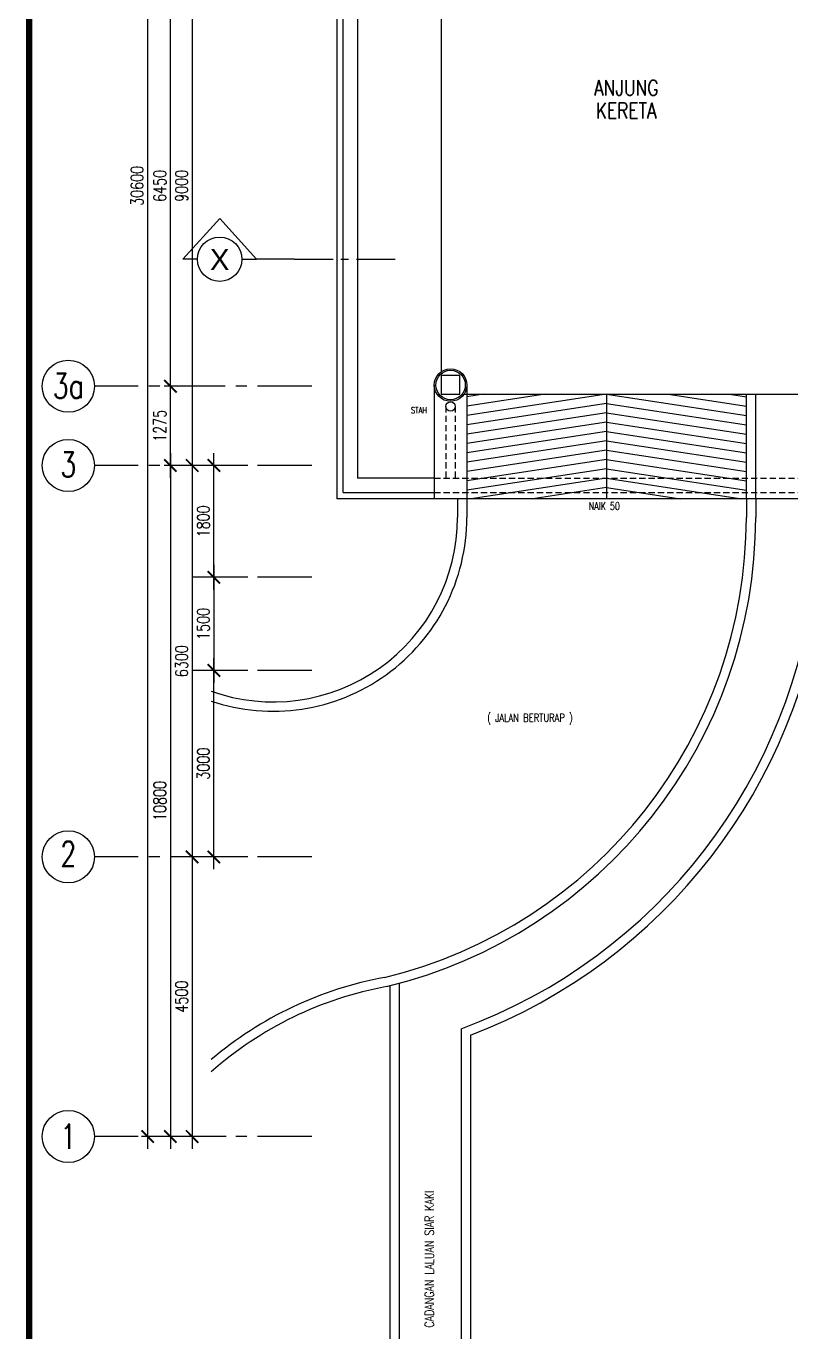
# Model space of a CAD drawing. Header units: millimetres. Extents: x 982 to 80582, y 687 to 58800.
# Drawn here: x 1033 to 13346, y 11318 to 32335 of the extents above; entities that cross this region are included whole.
import ezdxf
from ezdxf.enums import TextEntityAlignment as Align

# ---------------------------------------------------------------- set-up
doc = ezdxf.new("R2010")
doc.units = ezdxf.units.MM
for name, pattern in [('CENTER', [2, 1.25, -0.25, 0.25, -0.25]), ('DASHED2', [0.375, 0.25, -0.125]), ('HIDDEN', [0.375, 0.25, -0.125])]:
    doc.linetypes.add(name, pattern=pattern)
for name, color, linetype in [('A-BUBLE', 8, 'Continuous'), ('A-BUBLETEXT', 7, 'Continuous'), ('A-COLUMN', 3, 'Continuous'), ('A-DIM100', 4, 'Continuous'), ('A-DRAIN', 9, 'Continuous'), ('A-DROP', 8, 'Continuous'), ('A-FLR SYM', 13, 'Continuous'), ('A-JALAN', 11, 'Continuous'), ('A-PARTITION', 4, 'Continuous'), ('A-PTILE', 8, 'Continuous'), ('A-ROOMSYM', 3, 'Continuous'), ('A-RWDP', 4, 'Continuous'), ('A-SECLINE', 3, 'CENTER'), ('A-STAIRH', 8, 'HIDDEN'), ('A-SYM', 8, 'Continuous'), ('Grid', 8, 'CENTER')]:
    doc.layers.add(name, color=color, linetype=linetype)
doc.styles.add('ARIAL-SPEC', font='arial.ttf', dxfattribs={"height": 200})
doc.styles.add('ROMANS', font='romans.shx', dxfattribs={"width": 0.75, "height": 200})
doc.styles.add('style1', font='romans.shx', dxfattribs={"height": 750})
doc.styles.add('STYLE2', font='romans.shx', dxfattribs={"width": 0.75, "height": 1000})
doc.dimstyles.new('DIM 100', dxfattribs={"dimtxt": 200, "dimasz": 200, "dimexe": 100, "dimexo": 70, "dimgap": 70, "dimtad": 1, "dimtoh": 1, "dimdec": 0, "dimzin": 0, "dimdsep": 46, "dimtxsty": 'ROMANS', "dimblk": 'ARCHTICK', "dimcen": 0.09, "dimdle": 200, "dimclrd": 4, "dimclre": 4, "dimclrt": 2, "dimadec": 0, "dimazin": 0, "dimtfac": 1, "dimtdec": 0, "dimtmove": 1, "dimatfit": 3, "dimfxl": 1, "dimtzin": 0, "dimarcsym": 0})

# ---------------------------------------------------------------- blocks, each defined once
blk = doc.blocks.new('_ArchTick')
at = {"color": 0, "linetype": 'ByBlock', "const_width": 0.15}
blk.add_lwpolyline([(-0.5, -0.5), (0.5, 0.5)], dxfattribs=at)
blk = doc.blocks.new('*D70')
at = {"layer": 'A-DIM100', "color": 4, "lineweight": -2, "transparency": 16777216}
for p, q in [((4252, 34263), (3606, 34263)), ((3706, 34463), (3706, 25063)), ((4252, 25263), (3606, 25263))]:
    blk.add_line(p, q, dxfattribs=at)
at = {"layer": 'DEFPOINTS', "color": 0, "transparency": 16777216}
for p in [(4322, 34263), (3706, 25263), (4322, 25263)]:
    blk.add_point(p, dxfattribs=at)
at = {"layer": 'A-DIM100', "color": 4, "lineweight": -2, "transparency": 16777216, "xscale": 200, "yscale": 200, "zscale": 200}
for p, rotation in [((3706, 34263), 90), ((3706, 25263), 270)]:
    blk.add_blockref('_ArchTick', p, dxfattribs=dict(at, rotation=rotation))
at = {"layer": 'A-DIM100', "color": 2, "transparency": 16777216, "insert": (3536, 29763), "char_height": 200, "attachment_point": 5, "rotation": 90, "style": 'ROMANS'}
blk.add_mtext('9000', dxfattribs=at)
blk = doc.blocks.new('*D71')
at = {"layer": 'A-DIM100', "color": 4, "lineweight": -2, "transparency": 16777216}
for p, q in [((3706, 25463), (3706, 18763)), ((4252, 25263), (3606, 25263)), ((4252, 18963), (3606, 18963))]:
    blk.add_line(p, q, dxfattribs=at)
at = {"layer": 'DEFPOINTS', "color": 0, "transparency": 16777216}
for p in [(4322, 25263), (3706, 18963), (4322, 18963)]:
    blk.add_point(p, dxfattribs=at)
at = {"layer": 'A-DIM100', "color": 4, "lineweight": -2, "transparency": 16777216, "xscale": 200, "yscale": 200, "zscale": 200}
for p, rotation in [((3706, 25263), 90), ((3706, 18963), 270)]:
    blk.add_blockref('_ArchTick', p, dxfattribs=dict(at, rotation=rotation))
at = {"layer": 'A-DIM100', "color": 2, "transparency": 16777216, "insert": (3536, 22113), "char_height": 200, "attachment_point": 5, "rotation": 90, "style": 'ROMANS'}
blk.add_mtext('6300', dxfattribs=at)
blk = doc.blocks.new('*D72')
at = {"layer": 'A-DIM100', "color": 4, "lineweight": -2, "transparency": 16777216}
for p, q in [((3706, 19163), (3706, 14263)), ((4252, 18963), (3606, 18963)), ((4252, 14463), (3606, 14463))]:
    blk.add_line(p, q, dxfattribs=at)
at = {"layer": 'DEFPOINTS', "color": 0, "transparency": 16777216}
for p in [(4322, 18963), (3706, 14463), (4322, 14463)]:
    blk.add_point(p, dxfattribs=at)
at = {"layer": 'A-DIM100', "color": 4, "lineweight": -2, "transparency": 16777216, "xscale": 200, "yscale": 200, "zscale": 200}
for p, rotation in [((3706, 18963), 90), ((3706, 14463), 270)]:
    blk.add_blockref('_ArchTick', p, dxfattribs=dict(at, rotation=rotation))
at = {"layer": 'A-DIM100', "color": 2, "transparency": 16777216, "insert": (3536, 16713), "char_height": 200, "attachment_point": 5, "rotation": 90, "style": 'ROMANS'}
blk.add_mtext('4500', dxfattribs=at)
blk = doc.blocks.new('*D33')
at = {"layer": 'A-DIM100', "color": 4, "lineweight": -2, "transparency": 16777216}
for p, q in [((3356, 26338), (3356, 33188)), ((3902, 32988), (3256, 32988)), ((3902, 26538), (3256, 26538))]:
    blk.add_line(p, q, dxfattribs=at)
at = {"layer": 'DEFPOINTS', "color": 0, "transparency": 16777216}
for p in [(3356, 32988), (3972, 32988), (3972, 26538)]:
    blk.add_point(p, dxfattribs=at)
at = {"layer": 'A-DIM100', "color": 4, "lineweight": -2, "transparency": 16777216, "xscale": 200, "yscale": 200, "zscale": 200}
for p, rotation in [((3356, 32988), 90), ((3356, 26538), 270)]:
    blk.add_blockref('_ArchTick', p, dxfattribs=dict(at, rotation=rotation))
at = {"layer": 'A-DIM100', "color": 2, "transparency": 16777216, "insert": (3186, 29763), "char_height": 200, "attachment_point": 5, "rotation": 90, "style": 'ROMANS'}
blk.add_mtext('6450', dxfattribs=at)
blk = doc.blocks.new('*D34')
at = {"layer": 'A-DIM100', "color": 4, "lineweight": -2, "transparency": 16777216}
for p, q in [((3356, 25463), (3356, 14263)), ((3902, 25263), (3256, 25263)), ((3902, 14463), (3256, 14463))]:
    blk.add_line(p, q, dxfattribs=at)
at = {"layer": 'DEFPOINTS', "color": 0, "transparency": 16777216}
for p in [(3972, 25263), (3356, 14463), (3972, 14463)]:
    blk.add_point(p, dxfattribs=at)
at = {"layer": 'A-DIM100', "color": 4, "lineweight": -2, "transparency": 16777216, "xscale": 200, "yscale": 200, "zscale": 200}
for p, rotation in [((3356, 25263), 90), ((3356, 14463), 270)]:
    blk.add_blockref('_ArchTick', p, dxfattribs=dict(at, rotation=rotation))
at = {"layer": 'A-DIM100', "color": 2, "transparency": 16777216, "insert": (3186, 19863), "char_height": 200, "attachment_point": 5, "rotation": 90, "style": 'ROMANS'}
blk.add_mtext('10800', dxfattribs=at)
blk = doc.blocks.new('*D35')
at = {"layer": 'A-DIM100', "color": 4, "lineweight": -2, "transparency": 16777216}
for p, q in [((3356, 25063), (3356, 26738)), ((3902, 26538), (3256, 26538)), ((3902, 25263), (3256, 25263))]:
    blk.add_line(p, q, dxfattribs=at)
at = {"layer": 'DEFPOINTS', "color": 0, "transparency": 16777216}
for p in [(3356, 26538), (3972, 26538), (3972, 25263)]:
    blk.add_point(p, dxfattribs=at)
at = {"layer": 'A-DIM100', "color": 4, "lineweight": -2, "transparency": 16777216, "xscale": 200, "yscale": 200, "zscale": 200}
for p, rotation in [((3356, 26538), 90), ((3356, 25263), 270)]:
    blk.add_blockref('_ArchTick', p, dxfattribs=dict(at, rotation=rotation))
at = {"layer": 'A-DIM100', "color": 2, "transparency": 16777216, "insert": (3186, 25901), "char_height": 200, "attachment_point": 5, "rotation": 90, "style": 'ROMANS'}
blk.add_mtext('1275', dxfattribs=at)
blk = doc.blocks.new('*D36')
at = {"layer": 'A-DIM100', "color": 4, "lineweight": -2, "transparency": 16777216}
for p, q in [((2990, 45263), (2990, 14263)), ((3536, 45063), (2890, 45063)), ((3536, 14463), (2890, 14463))]:
    blk.add_line(p, q, dxfattribs=at)
at = {"layer": 'DEFPOINTS', "color": 0, "transparency": 16777216}
for p in [(3606, 45063), (2990, 14463), (3606, 14463)]:
    blk.add_point(p, dxfattribs=at)
at = {"layer": 'A-DIM100', "color": 4, "lineweight": -2, "transparency": 16777216, "xscale": 200, "yscale": 200, "zscale": 200}
for p, rotation in [((2990, 45063), 90), ((2990, 14463), 270)]:
    blk.add_blockref('_ArchTick', p, dxfattribs=dict(at, rotation=rotation))
at = {"layer": 'A-DIM100', "color": 2, "transparency": 16777216, "insert": (2820, 29763), "char_height": 200, "attachment_point": 5, "rotation": 90, "style": 'ROMANS'}
blk.add_mtext('30600', dxfattribs=at)
blk = doc.blocks.new('*D43')
at = {"layer": 'A-DIM100', "color": 4, "lineweight": -2, "transparency": 16777216}
for p, q in [((4056, 18763), (4056, 22163)), ((4602, 21963), (3956, 21963)), ((4602, 18963), (3956, 18963))]:
    blk.add_line(p, q, dxfattribs=at)
at = {"layer": 'DEFPOINTS', "color": 0, "transparency": 16777216}
for p in [(4056, 21963), (4672, 21963), (4672, 18963)]:
    blk.add_point(p, dxfattribs=at)
at = {"layer": 'A-DIM100', "color": 4, "lineweight": -2, "transparency": 16777216, "xscale": 200, "yscale": 200, "zscale": 200}
for p, rotation in [((4056, 21963), 90), ((4056, 18963), 270)]:
    blk.add_blockref('_ArchTick', p, dxfattribs=dict(at, rotation=rotation))
at = {"layer": 'A-DIM100', "color": 2, "transparency": 16777216, "insert": (3886, 20463), "char_height": 200, "attachment_point": 5, "rotation": 90, "style": 'ROMANS'}
blk.add_mtext('3000', dxfattribs=at)
blk = doc.blocks.new('*D44')
at = {"layer": 'A-DIM100', "color": 4, "lineweight": -2, "transparency": 16777216}
for p, q in [((4056, 23663), (4056, 21763)), ((4602, 23463), (3956, 23463)), ((4602, 21963), (3956, 21963))]:
    blk.add_line(p, q, dxfattribs=at)
at = {"layer": 'DEFPOINTS', "color": 0, "transparency": 16777216}
for p in [(4672, 23463), (4056, 21963), (4672, 21963)]:
    blk.add_point(p, dxfattribs=at)
at = {"layer": 'A-DIM100', "color": 4, "lineweight": -2, "transparency": 16777216, "xscale": 200, "yscale": 200, "zscale": 200}
for p, rotation in [((4056, 23463), 90), ((4056, 21963), 270)]:
    blk.add_blockref('_ArchTick', p, dxfattribs=dict(at, rotation=rotation))
at = {"layer": 'A-DIM100', "color": 2, "transparency": 16777216, "insert": (3886, 22713), "char_height": 200, "attachment_point": 5, "rotation": 90, "style": 'ROMANS'}
blk.add_mtext('1500', dxfattribs=at)
blk = doc.blocks.new('*D45')
at = {"layer": 'A-DIM100', "color": 4, "lineweight": -2, "transparency": 16777216}
for p, q in [((4056, 23263), (4056, 25463)), ((4602, 25263), (3956, 25263)), ((4602, 23463), (3956, 23463))]:
    blk.add_line(p, q, dxfattribs=at)
at = {"layer": 'DEFPOINTS', "color": 0, "transparency": 16777216}
for p in [(4056, 25263), (4672, 25263), (4672, 23463)]:
    blk.add_point(p, dxfattribs=at)
at = {"layer": 'A-DIM100', "color": 4, "lineweight": -2, "transparency": 16777216, "xscale": 200, "yscale": 200, "zscale": 200}
for p, rotation in [((4056, 25263), 90), ((4056, 23463), 270)]:
    blk.add_blockref('_ArchTick', p, dxfattribs=dict(at, rotation=rotation))
at = {"layer": 'A-DIM100', "color": 2, "transparency": 16777216, "insert": (3886, 24363), "char_height": 200, "attachment_point": 5, "rotation": 90, "style": 'ROMANS'}
blk.add_mtext('1800', dxfattribs=at)

msp = doc.modelspace()

# ---------------------------------------------------------------- linework, layer by layer
at = {"color": 8}
for p, q in [((7604.9, 26558.1), (7604.9, 24728.1)), ((8129.2, 26558.1), (8129.2, 24728.1)), ((12629.2, 24728.1), (12629.2, 26408.1)), ((12779.2, 24728.1), (12779.2, 26408.1))]:
    msp.add_line(p, q, dxfattribs=at)
at = {"color": 7}
msp.add_lwpolyline([(1083, 56737.3, 100, 100, 0), (1083, 737.3, 100, 100, 0)], format="xyseb", dxfattribs=at)
at = {"layer": 'A-BUBLE'}
for centre in [(1712.4, 26538.4), (1712.4, 25263.4), (1712.4, 18963.4), (1712.4, 14463.4)]:
    msp.add_circle(centre, 420, dxfattribs=at)
at = {"layer": 'A-COLUMN', "color": 8}
msp.add_lwpolyline([(7714.2, 26409.3), (8014.2, 26409.3), (8014.2, 26709.3), (7714.2, 26709.3)], close=True, dxfattribs=at)
at = {"layer": 'A-DRAIN', "color": 8, "linetype": 'Continuous', "ltscale": 1000}
for p, q in [((6037.1, 34838.1), (6037.1, 24728.1)), ((6137.1, 24828.1), (6137.1, 34738.1)), ((6367.1, 34508.1), (6367.1, 25058.1)), ((7604.9, 25058.1), (6367.1, 25058.1)), ((6137.1, 24828.1), (7604.9, 24828.1)), ((15267.1, 24728.1), (6037.1, 24728.1))]:
    msp.add_line(p, q, dxfattribs=at)
at = {"layer": 'A-DROP', "color": 8}
for p, q in [((7717.1, 32793.1), (7717.1, 26773.1)), ((8082, 26408.1), (13652.1, 26408.1))]:
    msp.add_line(p, q, dxfattribs=at)
at = {"layer": 'A-JALAN', "color": 8}
for p, q in [((7979.2, 24728.1), (7979.2, 24428.1)), ((8129.2, 24728.1), (8129.2, 24428.1)), ((12629.2, 24728.1), (12629.2, 24428.1)), ((12779.2, 24728.1), (12779.2, 24428.1)), ((6889.2, 16889), (6889.2, 8342.3)), ((7039.2, 16928), (7039.2, 8342.3)), ((8039.2, 16198.1), (8039.2, 8342.3)), ((8189.2, 16094.2), (8189.2, 8342.3))]:
    msp.add_line(p, q, dxfattribs=at)
for centre, radius, start, end in [((5009.2, 24428.1), 3120, 251.35764, 0), ((5009.2, 24428.1), 2970, 250.37854, 0), ((5009.2, 24428.1), 7620, 283.63529, 0), ((5009.2, 24428.1), 7770, 283.60375, 0), ((5009.2, 24428.1), 8770, 290.21209, 354.43808), ((5009.2, 24428.1), 8920, 290.88556, 353.56317), ((7889.2, 11121.5), 6000, 100.40527, 130.25746), ((7889.2, 11121.5), 5850, 100.36432, 131.51325)]:
    msp.add_arc(centre, radius, start, end, dxfattribs=at)
at = {"layer": 'A-PARTITION', "color": 8}
for radius in [262.1, 237.1]:
    msp.add_circle((7867.1, 26558.1), radius, dxfattribs=at)
at = {"layer": 'A-PTILE', "color": 8}
for p, q in [((10379.2, 26408.1), (8129.2, 26067.3)), ((9388.9, 26408.1), (8129.2, 26217.3)), ((8398.5, 26408.1), (8129.2, 26367.3)), ((10379.2, 26408.1), (10379.2, 24728.1)), ((10379.2, 26408.1), (12629.2, 26067.3)), ((11369.5, 26408.1), (12629.2, 26217.3)), ((12359.8, 26408.1), (12629.2, 26367.3)), ((10379.2, 26258.1), (8129.2, 25917.3)), ((10379.2, 26108.1), (8129.2, 25767.3)), ((10379.2, 26258.1), (12629.2, 25917.3)), ((10379.2, 26108.1), (12629.2, 25767.3)), ((10379.2, 25958.1), (8129.2, 25617.3)), ((10379.2, 25958.1), (12629.2, 25617.3)), ((10379.2, 25808.1), (8129.2, 25467.3)), ((10379.2, 25658.1), (8129.2, 25317.3)), ((10379.2, 25808.1), (12629.2, 25467.3)), ((10379.2, 25658.1), (12629.2, 25317.3)), ((10379.2, 25508.1), (8129.2, 25167.3)), ((10379.2, 25508.1), (12629.2, 25167.3)), ((10379.2, 25358.1), (8129.2, 25017.3)), ((10379.2, 25358.1), (12629.2, 25017.3)), ((10379.2, 25208.1), (8129.2, 24867.3)), ((10379.2, 25058.1), (8200.5, 24728.1)), ((10379.2, 25208.1), (12629.2, 24867.3)), ((10379.2, 25058.1), (12557.9, 24728.1)), ((10379.2, 24908.1), (9190.8, 24728.1)), ((10379.2, 24908.1), (11567.6, 24728.1))]:
    msp.add_line(p, q, dxfattribs=at)
at = {"layer": 'A-RWDP', "color": 8, "linetype": 'HIDDEN', "ltscale": 400}
for p, q in [((7792.1, 26213.7), (7792.1, 25058.1)), ((7942.1, 26213.7), (7942.1, 25058.1))]:
    msp.add_line(p, q, dxfattribs=at)
at = {"layer": 'A-RWDP', "color": 8}
msp.add_circle((7867.1, 26213.7), 75, dxfattribs=at)
at = {"layer": 'A-SECLINE', "color": 8, "linetype": 'Continuous', "ltscale": 500}
for p, q in [((4149.4, 29240), (3555.4, 28582.8)), ((4149.4, 29240), (4743.5, 28582.8)), ((3792.1, 28582.8), (3555.4, 28582.8))]:
    msp.add_line(p, q, dxfattribs=at)
at = {"layer": 'A-SECLINE', "color": 8, "linetype": 'CENTER', "ltscale": 500}
for p, q in [((4506.7, 28582.8), (4743.5, 28582.8)), ((5350.8, 28582.8), (4743.5, 28582.8)), ((5350.8, 28582.8), (7038.9, 28582.8))]:
    msp.add_line(p, q, dxfattribs=at)
at = {"layer": 'A-SECLINE', "color": 8, "linetype": 'Continuous', "ltscale": 500}
msp.add_circle((4149.4, 28582.8), 357.3, dxfattribs=at)
at = {"layer": 'A-STAIRH', "color": 8, "linetype": 'DASHED2', "ltscale": 400}
for p, q in [((7604.9, 25058.1), (14129.2, 25058.1)), ((7604.9, 24828.1), (14129.2, 24828.1))]:
    msp.add_line(p, q, dxfattribs=at)
at = {"layer": 'Grid', "ltscale": 700}
for p, q in [((5635.4, 26538.4), (2132.4, 26538.4)), ((5635.4, 25263.4), (2132.4, 25263.4)), ((5635.4, 23463.4), (3706.5, 23463.4)), ((5635.4, 21963.4), (3706.5, 21963.4)), ((5635.4, 18963.4), (2132.4, 18963.4)), ((5635.4, 14463.4), (2132.4, 14463.4))]:
    msp.add_line(p, q, dxfattribs=at)

# ---------------------------------------------------------------- texts
at = {"layer": 'A-BUBLETEXT', "color": 3, "style": 'STYLE2', "width": 0.75}
for s, p in [('3a', (1712.4, 26344.4)), ('3', (1712.4, 25079.2)), ('2', (1712.4, 18812.4)), ('1', (1712.4, 14262.4))]:
    msp.add_text(s, height=400, dxfattribs=at).set_placement(p, align=Align.CENTER)
at = {"layer": 'A-DROP', "color": 8, "style": 'ROMANS', "width": 0.75}
msp.add_text('NAIK 50', height=125, dxfattribs=at).set_placement((10342.4, 24547.1), align=Align.CENTER)
at = {"layer": 'A-FLR SYM', "color": 8, "style": 'ROMANS', "width": 0.75}
msp.add_text('( JALAN BERTURAP )', height=131.25, dxfattribs=at).set_placement((8457.9, 21137))
msp.add_text('CADANGAN LALUAN SIAR KAKI', height=150, rotation=90, dxfattribs=at).set_placement((7599.8, 11385.3))
at = {"layer": 'A-ROOMSYM', "color": 8, "style": 'style1', "width": 0.8}
for s, p in [('ANJUNG', (10696.9, 31215.5)), ('KERETA', (10694.6, 30849.9))]:
    msp.add_text(s, height=250, dxfattribs=at).set_placement(p, align=Align.CENTER)
at = {"layer": 'A-SECLINE', "color": 8, "linetype": 'CENTER', "ltscale": 500, "style": 'ARIAL-SPEC'}
msp.add_attdef('X', (3992.6, 28407.7), 'T1', height=337.5, dxfattribs=at)
at = {"layer": 'A-SYM', "color": 8, "linetype": 'HIDDEN', "ltscale": 500, "style": 'ROMANS', "width": 0.75}
msp.add_text('STAH', height=100, dxfattribs=at).set_placement((7228.8, 26102.7))

# ---------------------------------------------------------------- dimensions: what is measured, and where the dimension line sits
at = {"layer": 'A-DIM100'}
for base, p1, p2, angle, picture, middle in [((2990.3, 14463.4), (3606, 45063.4), (3606, 14463.4), 90, '*D36', (2820.3, 29763.4)), ((3706.5, 25263.4), (4322.2, 34263.4), (4322.2, 25263.4), 90, '*D70', (3536.5, 29763.4)), ((3356.5, 32988.4), (3972.2, 26538.4), (3972.2, 32988.4), 270, '*D33', (3186.5, 29763.4)), ((3356.5, 26538.4), (3972.2, 25263.4), (3972.2, 26538.4), 270, '*D35', (3186.5, 25900.9)), ((3356.5, 14463.4), (3972.2, 25263.4), (3972.2, 14463.4), 90, '*D34', (3186.5, 19863.4)), ((3706.5, 18963.4), (4322.2, 25263.4), (4322.2, 18963.4), 90, '*D71', (3536.5, 22113.4)), ((4056.5, 25263.4), (4672.2, 23463.4), (4672.2, 25263.4), 270, '*D45', (3886.5, 24363.4)), ((4056.5, 21963.4), (4672.2, 23463.4), (4672.2, 21963.4), 90, '*D44', (3886.5, 22713.4)), ((4056.5, 21963.4), (4672.2, 18963.4), (4672.2, 21963.4), 270, '*D43', (3886.5, 20463.4)), ((3706.5, 14463.4), (4322.2, 18963.4), (4322.2, 14463.4), 90, '*D72', (3536.5, 16713.4))]:
    dim = msp.add_linear_dim(base=base, p1=p1, p2=p2, angle=angle, dimstyle='DIM 100', dxfattribs=at)
    dim.commit()
    dim.dimension.update_dxf_attribs({"geometry": picture, "text_midpoint": middle})

doc.saveas('drawing.dxf')
